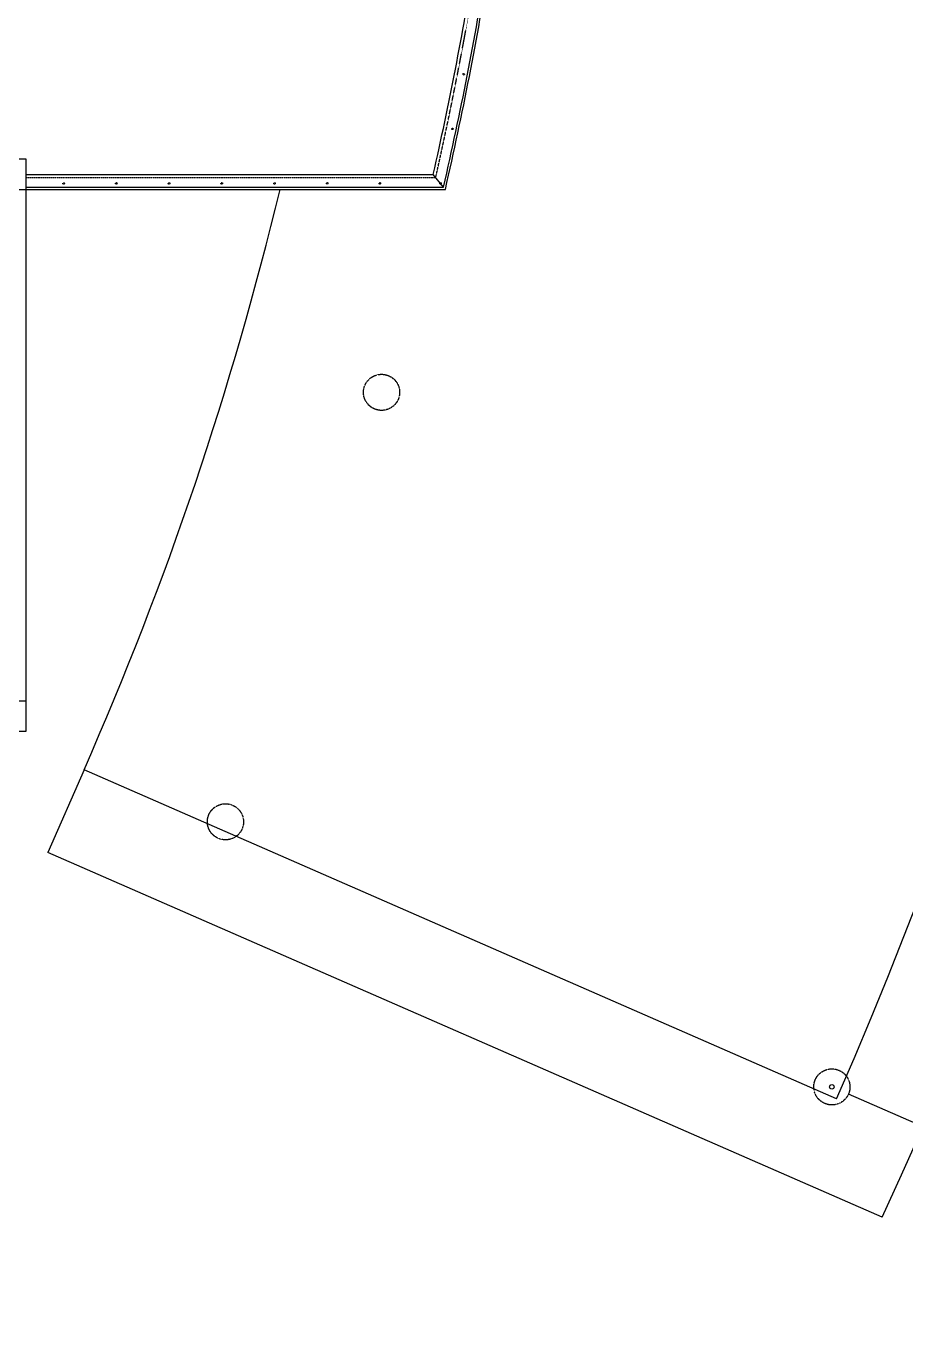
# Model space of a CAD drawing. Header units: millimetres. Extents: x -616979 to 2364082, y 43054 to 1637649.
# Drawn here: x -4552 to 10060, y 58325 to 79923 of the extents above; entities that cross this region are included whole.
import ezdxf

# ---------------------------------------------------------------- set-up
doc = ezdxf.new("R2010")
doc.units = ezdxf.units.MM
doc.linetypes.add('HIDDEN', pattern=[0.375, 0.25, -0.125])
for name, color, linetype in [('a-column', 7, 'Continuous'), ('a-construcion', 8, 'Continuous'), ('a-railing', 254, 'Continuous'), ('a-wall', 5, 'Continuous')]:
    doc.layers.add(name, color=color, linetype=linetype)

msp = doc.modelspace()

# ---------------------------------------------------------------- linework, layer by layer
msp.add_line((17910.998, 58325.168), (9103.876, 62177.248))
msp.add_arc((-55726.948, 90533.109), 78378.059, 336.37627844, 49.56052121)
at = {"layer": 'a-column'}
for points in [[(-4551.948, 77708.109), (-5051.948, 77708.109), (-5051.948, 77208.109), (-4551.948, 77208.109)], [(-4551.948, 68708.109), (-5051.948, 68708.109), (-5051.948, 68208.109), (-4551.948, 68208.109)]]:
    msp.add_lwpolyline(points, close=True, dxfattribs=at)
at = {"layer": 'a-column', "linetype": 'HIDDEN', "ltscale": 0.8}
for centre in [(1351.421, 73836.497), (-1240.44, 66701.67), (8829.017, 62297.467)]:
    msp.add_circle(centre, 300, dxfattribs=at)
at = {"layer": 'a-construcion'}
for p, q in [((-3588.774, 67565.07), (-4189.867, 66190.774)), ((8906.191, 62099.992), (-3588.774, 67565.07)), ((9662.242, 60132.106), (-4189.867, 66190.774))]:
    msp.add_line(p, q, dxfattribs=at)
for radius, start, end in [(72110.798, 335.06515321, 50.87164645), (70610.798, 336.25456373, 49.68223593), (56972.976, 336.2254284, 346.4742223)]:
    msp.add_arc((-55726.948, 90533.109), radius, start, end, dxfattribs=at)
at = {"layer": 'a-railing'}
for p, q in [((-4551.948, 77458.109), (2211.351, 77458.109)), ((2380.991, 77245.609), (2211.351, 77458.109)), ((-4551.948, 77245.609), (2380.991, 77245.609))]:
    msp.add_line(p, q, dxfattribs=at)
at = {"layer": 'a-railing', "linetype": 'HIDDEN', "ltscale": 1.5}
msp.add_line((-4551.948, 77408.109), (2251.311, 77408.109), dxfattribs=at)
at = {"layer": 'a-railing', "linetype": 'HIDDEN', "ltscale": 0.058}
for centre in [(2714.509, 79120.864), (2529.88, 78212.995), (-3926.948, 77308.109), (-3051.948, 77308.109), (-2176.948, 77308.109), (-1301.948, 77308.109), (-426.948, 77308.109), (448.052, 77308.109), (1323.052, 77308.109), (2331.148, 77308.109)]:
    msp.add_circle(centre, 12.5, dxfattribs=at)
at = {"layer": 'a-railing'}
msp.add_circle((8829.017, 62297.467), 37.5, dxfattribs=at)
for radius, start, end in [(59395.304, 347.28302305, 350.73309747), (59607.804, 347.11967106, 350.75653857)]:
    msp.add_arc((-55726.948, 90533.109), radius, start, end, dxfattribs=at)
at = {"layer": 'a-railing', "linetype": 'HIDDEN', "ltscale": 1.5}
msp.add_arc((-55726.948, 90533.109), 59445.304, 347.24449174, 350.72504093, dxfattribs=at)
at = {"layer": 'a-wall', "color": 7}
for p, q in [((-4551.948, 77208.109), (2410.877, 77208.109)), ((-4551.948, 68708.109), (-4551.948, 77208.109))]:
    msp.add_line(p, q, dxfattribs=at)
msp.add_arc((-55726.948, 90533.109), 59645.304, 347.0909541, 350.77871138, dxfattribs=at)

doc.saveas('drawing.dxf')
